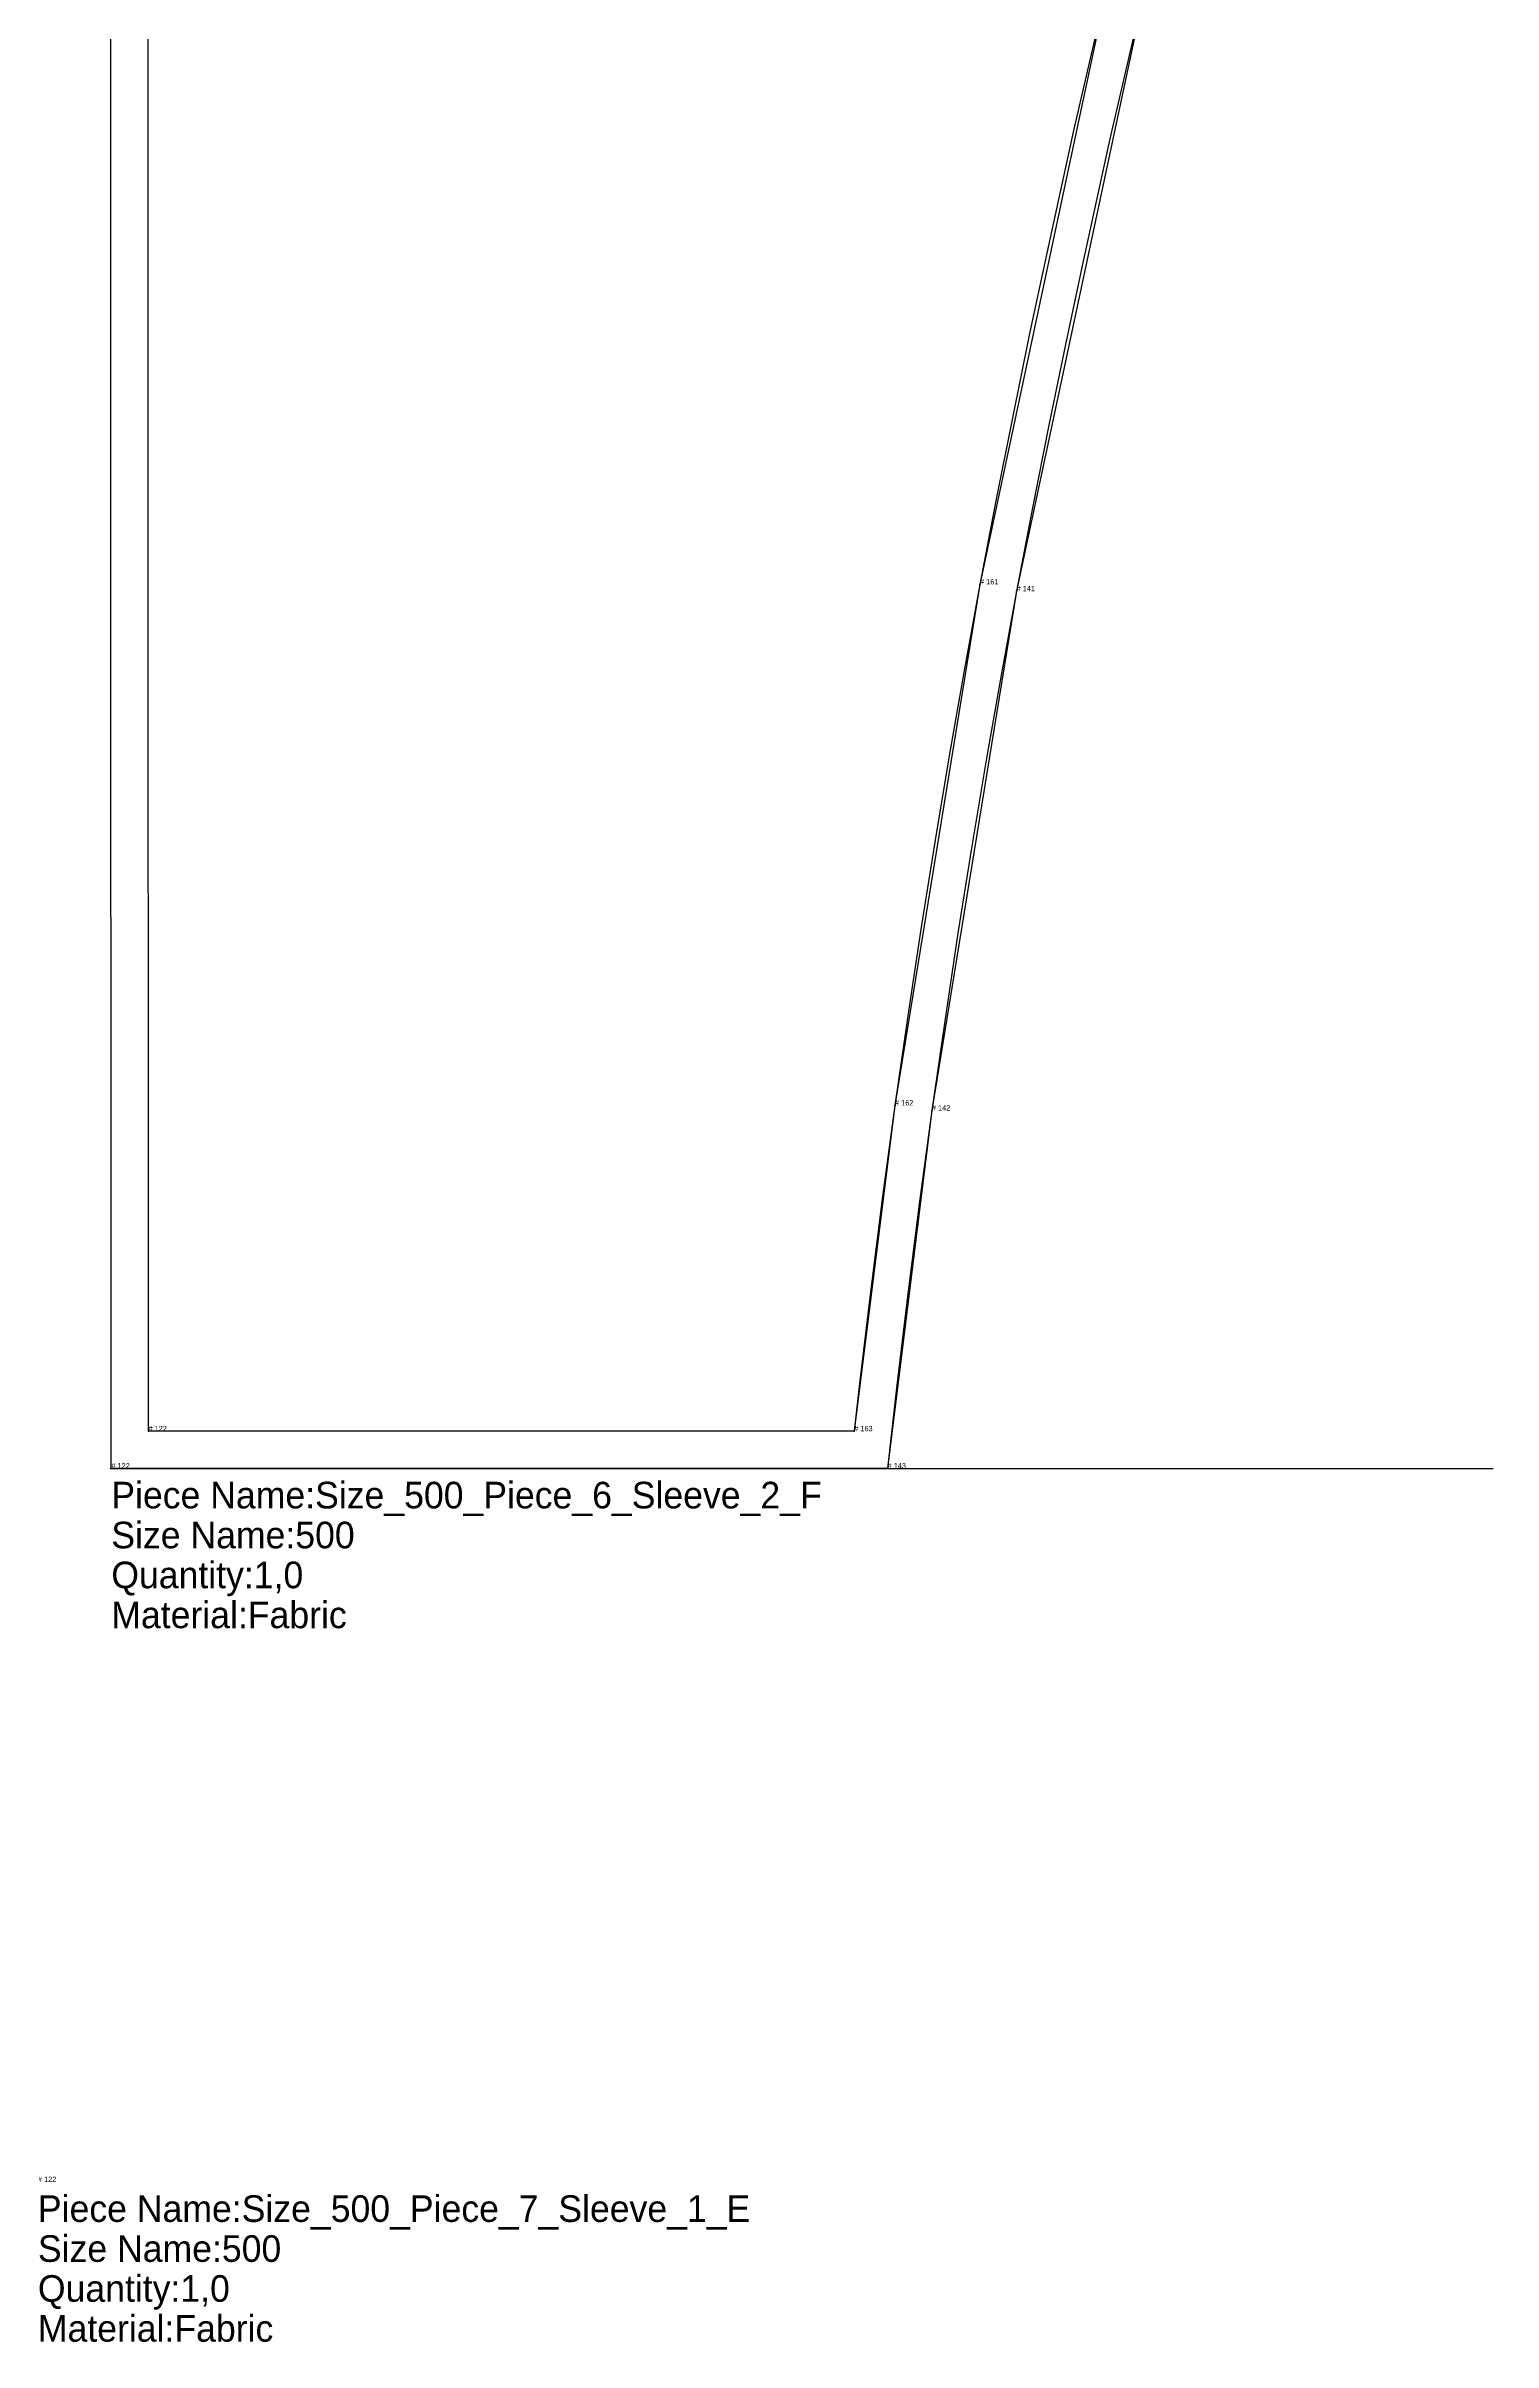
# Model space of a CAD drawing. Extents: x 0 to 1208, y -69 to 896.
# Drawn here: x 569.2 to 841, y 33.4 to 464.8 of the extents above; entities that cross this region are included whole.
import ezdxf

# ---------------------------------------------------------------- set-up
doc = ezdxf.new("R2010")
doc.units = 0
for name, color, linetype in [('1', 7, 'CONTINUOUS'), ('14', 7, 'CONTINUOUS'), ('2', 7, 'CONTINUOUS'), ('3', 7, 'CONTINUOUS'), ('5', 7, 'CONTINUOUS'), ('84', 7, 'CONTINUOUS'), ('87', 7, 'CONTINUOUS')]:
    doc.layers.add(name, color=color, linetype=linetype)

# ---------------------------------------------------------------- blocks, each defined once
blk = doc.blocks.new('piece_Sleeve_2_s500_M')
at = {"layer": '1'}
blk.add_lwpolyline([(581.49, 197.52), (581.29, 819.68), (588.99, 818), (619.05, 810.54), (635.8, 805.22), (646.37, 801.1), (668.84, 791.74), (681.07, 785.71), (701.52, 775.64), (726.13, 763.67), (756.93, 750.33), (783.43, 739.14), (810.99, 732.33), (825.07, 730.62), (841.04, 729.92), (825, 668.98), (811.73, 618.8), (791.18, 539.43), (776.11, 477.88), (751.54, 362.32), (735.62, 264.76), (727.3, 197.52)], close=True, dxfattribs=at)
at = {"layer": '14'}
blk.add_lwpolyline([(588.48, 204.52), (588.29, 810.99), (606.69, 806.69), (633.44, 798.62), (643.77, 794.6), (665.94, 785.37), (677.98, 779.43), (698.92, 769.11), (723.24, 757.3), (754.12, 743.92), (781.2, 732.5), (805.12, 726.27), (819.57, 724.1), (832.05, 723.23), (818.22, 670.72), (804.96, 620.58), (784.39, 541.15), (769.3, 479.48), (744.66, 363.6), (728.69, 265.72), (721.04, 204.52)], close=True, dxfattribs=at)
at = {"layer": '2'}
for p in [(588.48, 204.52), (721.04, 204.52), (581.49, 197.52), (727.3, 197.52)]:
    blk.add_point(p, dxfattribs=at)
at = {"layer": '3'}
for p in [(744.66, 363.6), (751.54, 362.32), (728.69, 265.72), (735.62, 264.76)]:
    blk.add_point(p, dxfattribs=at)
at = {"layer": '5'}
blk.add_line((581.29, 197.52), (841.04, 197.52), dxfattribs=at)
at = {"layer": '84'}
blk.add_lwpolyline([(776.11, 477.88), (769.07, 447.31), (764.03, 424.34), (760.77, 408.96), (757.6, 393.51), (754.53, 377.97), (751.54, 362.32), (748.64, 346.52), (745.84, 330.57), (743.14, 314.43), (740.53, 298.1), (738.03, 281.55), (735.62, 264.76), (733.31, 247.69), (731.11, 230.35), (729.01, 212.7), (727.3, 197.52), (581.49, 197.52), (581.29, 819.68)], dxfattribs=at)
at = {"layer": '87'}
blk.add_lwpolyline([(769.3, 479.48), (762.24, 448.85), (757.19, 425.81), (753.92, 410.39), (750.74, 394.9), (747.65, 379.31), (744.66, 363.6), (741.75, 347.76), (738.94, 331.75), (736.23, 315.57), (733.62, 299.18), (731.1, 282.57), (728.69, 265.72), (726.37, 248.61), (724.16, 231.21), (722.05, 213.51), (721.04, 204.52), (588.48, 204.52), (588.29, 810.99)], dxfattribs=at)
at = {"layer": '1'}
for s, height, p in [('# 141', 1, (751.54, 362.32)), ('# 142', 1, (735.62, 264.76)), ('# 122', 1, (581.49, 197.52)), ('# 143', 1, (727.3, 197.52)), ('Piece Name:Size_500_Piece_6_Sleeve_2_F', 5, (581.49, 190.02)), ('Size Name:500', 5, (581.49, 182.52)), ('Quantity:1,0', 5, (581.49, 175.02)), ('Material:Fabric', 5, (581.49, 167.52))]:
    blk.add_text(s, height=height, dxfattribs=at).set_placement(p)
at = {"layer": '14'}
for s, p in [('# 161', (744.66, 363.6)), ('# 162', (728.69, 265.72)), ('# 122', (588.48, 204.52)), ('# 163', (721.04, 204.52))]:
    blk.add_text(s, height=1, dxfattribs=at).set_placement(p)
blk = doc.blocks.new('piece_Sleeve_1_s500_M')
at = {"layer": '1'}
for s, height, p in [('# 122', 1, (567.7, 63.48)), ('Piece Name:Size_500_Piece_7_Sleeve_1_E', 5, (567.7, 55.98)), ('Size Name:500', 5, (567.7, 48.48)), ('Quantity:1,0', 5, (567.7, 40.98)), ('Material:Fabric', 5, (567.7, 33.48))]:
    blk.add_text(s, height=height, dxfattribs=at).set_placement(p)

msp = doc.modelspace()

# ---------------------------------------------------------------- block references
at = {"layer": '1'}
for name in ['piece_Sleeve_2_s500_M', 'piece_Sleeve_1_s500_M']:
    msp.add_blockref(name, (0, 0), dxfattribs=at)

doc.saveas('drawing.dxf')
